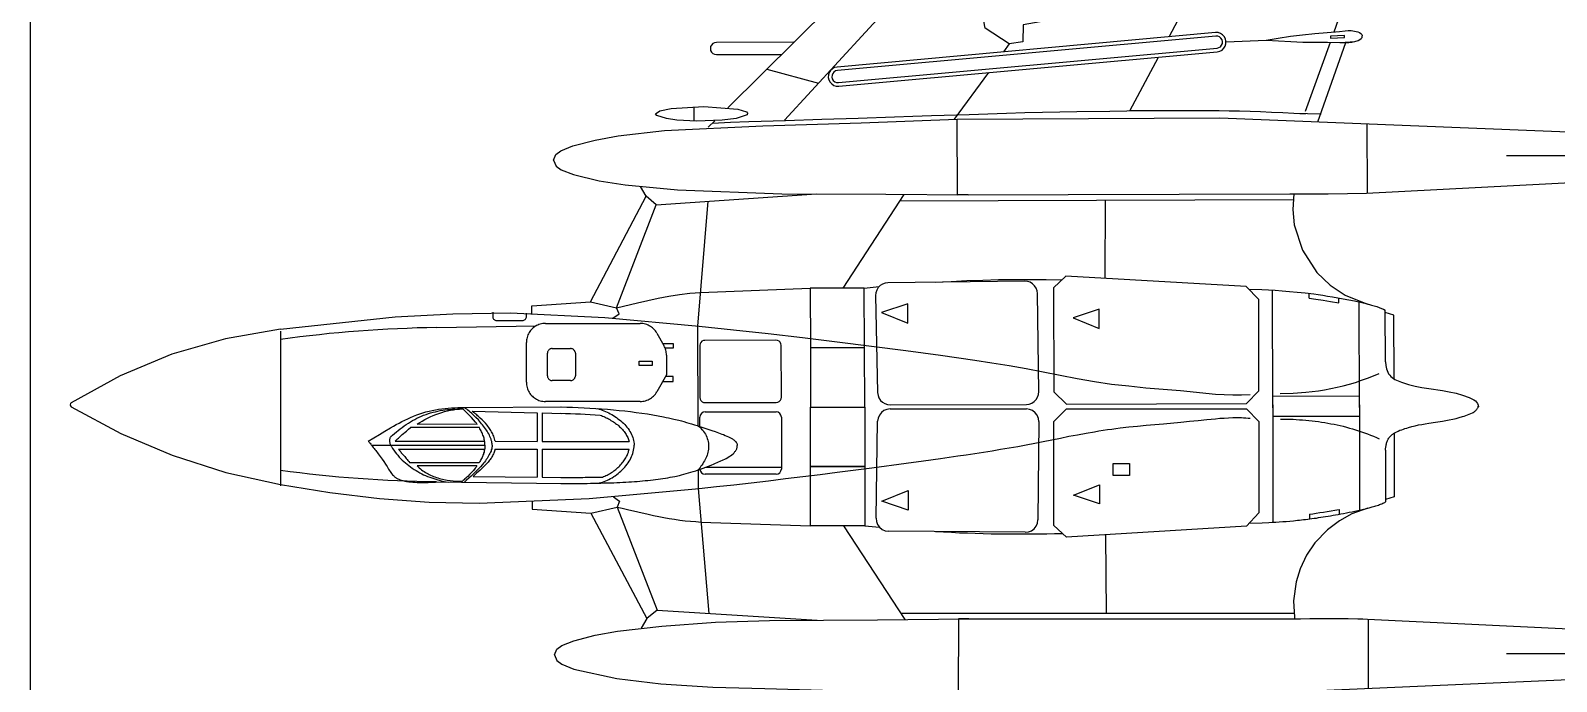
# Model space of a CAD drawing. Header units: inches. Extents: x 17 to 413, y 34 to 164.
# Drawn here: x 16.8 to 41.85, y 56.99 to 67.68 of the extents above; entities that cross this region are included whole.
import ezdxf

# ---------------------------------------------------------------- set-up
doc = ezdxf.new("R2010")
doc.units = ezdxf.units.IN
doc.header["$MEASUREMENT"] = 0
doc.layers.add('Layer 1', color=7, linetype='Continuous')

msp = doc.modelspace()

# ---------------------------------------------------------------- linework, layer by layer
at = {"layer": 'Layer 1', "color": 7}
for points in [[(16.7984, 84.84401), (60.76138, 84.84401), (60.76138, 45.03969), (16.7984, 45.03969), (16.7984, 84.84401), (16.7984, 84.84401)], [(29.17519, 66.20204), (38.04292, 75.84205)], [(28.24687, 66.40761), (33.27797, 71.39964)], [(35.49166, 67.57393), (37.29833, 70.98811)], [(38.19872, 67.65183), (39.21792, 70.56222)], [(32.44487, 68.09759), (33.34938, 68.12139), (33.45974, 68.03916), (33.37535, 67.81845), (33.09188, 67.76868), (33.08972, 67.4917), (32.86683, 67.45925), (32.46867, 67.71458), (32.4254, 67.94179), (32.44487, 68.09759), (32.44487, 68.09759)], [(36.25336, 67.64318), (30.03859, 67.07624)], [(36.28149, 67.32725), (36.3226, 67.33591), (36.35939, 67.35538), (36.38969, 67.38351), (36.41132, 67.41813), (36.42431, 67.45925), (36.42431, 67.50036), (36.41565, 67.53931), (36.39618, 67.5761), (36.36805, 67.60639), (36.33342, 67.62803), (36.29447, 67.64101), (36.25336, 67.64318)], [(37.08647, 67.51984), (37.28338, 67.55229), (37.48246, 67.58042), (37.68154, 67.60423), (37.88279, 67.62586), (38.0862, 67.64318), (38.28528, 67.66049), (38.38265, 67.67131), (38.43026, 67.67563), (38.48003, 67.67347), (38.53196, 67.66697), (38.58822, 67.65183), (38.61635, 67.64101), (38.64016, 67.62803), (38.6553, 67.60855), (38.65963, 67.59773), (38.66179, 67.58691)], [(38.48003, 67.67347), (38.53196, 67.66697), (38.58822, 67.65183), (38.61635, 67.64101), (38.64016, 67.62803), (38.6553, 67.60855), (38.65963, 67.59773), (38.66179, 67.58691)], [(28.05861, 67.47872), (28.02615, 67.4744), (28.00019, 67.46141), (27.97638, 67.43761), (27.9634, 67.41164), (27.95907, 67.37919), (27.9634, 67.34889), (27.97855, 67.32076), (28.00019, 67.29912), (28.02832, 67.28614), (28.05861, 67.28181)], [(29.33099, 67.48521), (28.05861, 67.47872)], [(36.25985, 67.58475), (30.04509, 67.01998)], [(32.86683, 67.45925), (32.76946, 67.32509)], [(36.27716, 67.38568), (36.30746, 67.39433), (36.33342, 67.40948), (36.3529, 67.43328), (36.36588, 67.46357), (36.36805, 67.49387), (36.35939, 67.52416), (36.34208, 67.55013), (36.31828, 67.57177), (36.29015, 67.58259), (36.25985, 67.58475)], [(36.42647, 67.4917), (37.08647, 67.51984)], [(37.08647, 67.51984), (37.28555, 67.50469), (37.48679, 67.49387), (37.68803, 67.48521), (37.88928, 67.48305), (38.09269, 67.48305), (38.29393, 67.48089), (38.38914, 67.47872), (38.43891, 67.47872), (38.48868, 67.48305), (38.54062, 67.49603), (38.59472, 67.51334), (38.62068, 67.52849), (38.64232, 67.54364), (38.65747, 67.56311), (38.6618, 67.57393), (38.6618, 67.58691)], [(37.73134, 66.35361), (38.14029, 67.48305)], [(37.93472, 66.17824), (38.38914, 67.47872)], [(38.14029, 67.55229), (38.36967, 67.56095), (38.36751, 67.59341), (38.13813, 67.58475), (38.1403, 67.55229), (38.14029, 67.55229)], [(38.3826, 67.48305), (38.54062, 67.49603), (38.59472, 67.51334), (38.62068, 67.52849), (38.64232, 67.54364), (38.65747, 67.56311), (38.6618, 67.57393), (38.6618, 67.58691)], [(28.05861, 67.28181), (29.12975, 67.28398)], [(30.0624, 66.82091), (36.27716, 67.38568)], [(30.06672, 66.76248), (36.28149, 67.32725)], [(34.84681, 66.35784), (35.31422, 67.2407)], [(28.88523, 67.04162), (29.73565, 66.81225)], [(30.03859, 67.07624), (29.99964, 67.06759), (29.96286, 67.04811), (29.93256, 67.01998), (29.90876, 66.98536), (29.89794, 66.94641), (29.89577, 66.9053), (29.90443, 66.86635), (29.9239, 66.82956), (29.95203, 66.79927), (29.98666, 66.77547), (30.02561, 66.76465), (30.06672, 66.76248)], [(30.04509, 67.01998), (30.01479, 67.01133), (29.98666, 66.99402), (29.96718, 66.97021), (29.95637, 66.94208), (29.9542, 66.91179), (29.96069, 66.8815), (29.978, 66.85337), (30.0018, 66.83389), (30.0321, 66.82307), (30.06239, 66.82091)], [(32.52277, 66.98536), (31.96448, 66.21935)], [(27.05888, 66.30591), (27.13217, 66.35611), (27.31685, 66.39411), (27.85071, 66.42677), (28.40912, 66.38338), (28.55092, 66.33895), (28.57133, 66.3186), (28.56541, 66.2939), (28.38044, 66.23131), (28.15197, 66.20261), (27.73427, 66.18954), (27.40765, 66.20652), (27.23963, 66.22884), (27.07836, 66.27777), (27.05888, 66.30591), (27.05888, 66.30591)], [(27.69075, 66.19122), (27.69075, 66.42492)], [(25.38618, 65.54639), (25.42365, 65.64133), (25.5043, 65.70263), (25.70149, 65.77978), (26.07018, 65.87811), (26.44579, 65.94567), (27.20451, 66.03497), (28.81948, 66.11204), (30.43597, 66.16149), (32.00992, 66.21935)], [(27.92445, 66.08736), (28.03264, 66.19555)], [(27.99369, 66.1566), (28.29015, 66.16959), (28.59093, 66.18041), (29.19467, 66.19988), (29.79191, 66.21935), (30.38482, 66.23667), (30.98206, 66.2583), (31.28501, 66.26696), (31.59228, 66.27778), (32.209, 66.29942), (32.51628, 66.31024), (32.82139, 66.32106), (33.12001, 66.32971), (33.41214, 66.3362), (33.69777, 66.34269), (33.97476, 66.34702), (34.52006, 66.35351), (34.79488, 66.35568), (35.08052, 66.36001), (35.37265, 66.36217), (35.67559, 66.36434), (35.82923, 66.36434), (35.9872, 66.36434), (36.14949, 66.36217), (36.31178, 66.36217), (36.47841, 66.35785), (36.64719, 66.35569), (36.8203, 66.34919), (36.99342, 66.34487), (37.17302, 66.33621), (37.35479, 66.32756), (37.53872, 66.3189), (37.72699, 66.30592)], [(32.00992, 66.21935), (36.32477, 66.24316)], [(32.01858, 64.9773), (32.00992, 66.21935)], [(34.83803, 66.36001), (35.37265, 66.36217), (35.67559, 66.36434), (35.82923, 66.36434), (35.9872, 66.36434), (36.14949, 66.36217), (36.31178, 66.36217), (36.47841, 66.35785), (36.64719, 66.35569), (36.8203, 66.34919), (36.99342, 66.34487), (37.17302, 66.33621), (37.35479, 66.32756), (37.53872, 66.3189), (37.98463, 66.30592)], [(36.32477, 66.24316), (47.75241, 65.78225)], [(38.74619, 65.00759), (38.74186, 66.14578)], [(25.38618, 65.54639), (25.42644, 65.45042), (25.50983, 65.3904), (25.71076, 65.3127), (26.13158, 65.21019), (26.55931, 65.14209), (27.42219, 65.05771), (29.13112, 64.99516), (30.84172, 64.98811), (32.18953, 64.97945), (32.01858, 64.97728)], [(38.73321, 65.00759), (47.75241, 65.47499)], [(44.89604, 65.6178), (41.03128, 65.6178)], [(25.99207, 63.22241), (26.90308, 64.95782)], [(26.90308, 64.95782), (26.81003, 65.11362)], [(27.07187, 64.81501), (26.90308, 64.95782)], [(27.07187, 64.81501), (29.70102, 64.99245)], [(30.13813, 63.44528), (31.14003, 64.98595)], [(31.07078, 64.88209), (37.52574, 64.90373)], [(32.01858, 64.9773), (37.47381, 64.99677)], [(34.44216, 63.60757), (34.44649, 64.89291)], [(37.47381, 64.99677), (38.10351, 64.99677), (38.41944, 64.99894), (38.73321, 65.00759)], [(37.53656, 64.99677), (37.52224, 64.73987), (37.5459, 64.4836), (37.68092, 64.06742), (37.91494, 63.70479), (38.13195, 63.497), (38.38168, 63.33003), (38.74619, 63.18562)], [(26.42053, 63.12503), (27.07187, 64.81501)], [(27.7535, 62.82426), (27.92228, 64.87343)], [(33.80597, 61.54109), (36.76188, 61.55191), (36.96529, 61.75747), (36.96096, 63.25703), (36.75539, 63.47558), (33.79732, 63.64436), (33.59391, 63.45178), (33.6004, 61.74449), (33.80597, 61.54109), (33.80597, 61.54109)], [(27.79894, 63.37388), (29.59715, 63.44312)], [(29.60148, 62.46722), (30.49085, 62.47155), (30.48653, 63.44528), (29.59716, 63.44312), (29.60148, 62.46722), (29.60148, 62.46722)], [(30.48652, 63.44528), (30.72888, 63.47125)], [(30.87387, 63.534), (30.82842, 63.52968), (30.78514, 63.51236), (30.74619, 63.48856), (30.71374, 63.45394), (30.68993, 63.41499), (30.67695, 63.37171), (30.67262, 63.32411)], [(33.12217, 63.56213), (30.87387, 63.534)], [(31.64855, 63.54482), (31.91038, 63.5578), (32.17005, 63.57079), (32.43188, 63.57944), (32.69155, 63.58593), (32.95339, 63.59026), (33.21306, 63.59026), (33.47273, 63.5881), (33.73456, 63.58377)], [(33.32991, 63.35873), (33.32342, 63.40417), (33.30827, 63.44745), (33.2823, 63.4864), (33.24984, 63.51886), (33.21089, 63.54266), (33.16762, 63.5578), (33.12217, 63.56213)], [(36.79867, 63.43014), (37.01289, 63.42148), (37.12109, 63.41715), (37.23361, 63.41066), (37.3483, 63.40417), (37.46732, 63.39335), (37.59066, 63.38253), (37.72482, 63.36739), (37.86548, 63.35008), (37.93905, 63.33926), (38.01479, 63.32844), (38.09269, 63.31545), (38.17492, 63.30247), (38.25931, 63.28732), (38.34803, 63.27001), (38.43891, 63.2527), (38.53413, 63.23539), (38.72455, 63.19211), (38.81543, 63.16831), (38.89983, 63.14234), (38.93878, 63.12936), (38.97556, 63.11421), (39.00802, 63.09907), (39.03832, 63.08392)], [(37.1925, 61.48266), (37.18601, 63.41283)], [(25.02697, 63.15316), (25.99207, 63.22241)], [(25.02697, 63.03199), (25.02697, 63.15316)], [(25.99207, 63.22241), (26.42053, 63.12503)], [(26.42053, 63.12503), (26.76243, 63.20293), (26.93337, 63.24405), (27.10432, 63.28083), (27.27744, 63.31329), (27.45055, 63.33926), (27.62366, 63.36089), (27.79894, 63.37388)], [(30.67262, 63.32411), (30.70508, 61.73151)], [(30.77, 63.04497), (31.20062, 62.87186), (31.19845, 63.18778), (30.76999, 63.04497), (30.77, 63.04497)], [(33.35155, 61.74665), (33.32991, 63.35873)], [(37.78974, 63.28083), (37.78974, 63.36089)], [(37.78974, 63.28083), (37.9001, 63.26568), (38.01911, 63.24837), (38.14246, 63.2289), (38.27446, 63.2051)], [(38.27446, 63.2051), (38.27446, 63.28516)], [(38.61852, 61.48915), (38.61203, 63.21808)], [(20.90254, 62.77449), (22.78555, 62.97427), (23.73124, 63.02573), (24.67785, 63.04274), (26.22758, 62.96381), (27.77297, 62.82209)], [(24.38645, 63.05146), (24.38645, 62.98005), (24.38645, 62.96923), (24.39077, 62.95842), (24.3951, 62.9476), (24.40159, 62.93894), (24.40808, 62.93029), (24.41674, 62.92379), (24.42756, 62.91947), (24.43838, 62.9173), (24.4492, 62.9173), (24.87765, 62.9173), (24.88847, 62.9173), (24.89713, 62.91947), (24.90795, 62.92379), (24.9166, 62.93029), (24.92526, 62.93894), (24.93175, 62.9476), (24.93608, 62.95842), (24.93824, 62.96923), (24.93824, 62.98005), (24.93824, 63.03631)], [(26.35994, 62.95409), (26.46164, 63.02333)], [(26.46164, 63.02333), (26.42053, 63.12503)], [(33.91417, 62.95842), (34.34479, 62.78531), (34.34479, 63.10123), (33.91417, 62.95842), (33.91417, 62.95842)], [(39.04265, 62.23569), (39.03832, 63.08392)], [(39.04265, 62.23569), (39.03832, 63.08392)], [(39.18114, 63.00169), (39.03832, 63.04713)], [(39.18546, 61.95655), (39.18114, 63.00169)], [(20.90254, 62.77449), (19.99871, 62.6162), (19.11859, 62.35961), (18.27191, 62.00806), (17.46841, 61.56489)], [(23.46462, 62.80045), (23.30449, 62.79613), (23.14436, 62.7918), (22.98206, 62.78531), (22.82194, 62.77882), (22.66181, 62.77233), (22.50168, 62.76151), (22.34155, 62.75069), (22.18142, 62.73987), (22.02129, 62.72688), (21.86116, 62.7139), (21.70103, 62.69875), (21.5409, 62.68144), (21.38077, 62.66413), (21.22064, 62.64466), (21.06267, 62.62518), (20.90254, 62.60354)], [(20.90254, 62.73987), (20.90254, 60.20281)], [(23.46462, 62.80045), (25.09837, 62.82642)], [(25.25201, 62.86537), (25.23037, 62.86537), (25.20873, 62.8632), (25.1871, 62.85888), (25.16762, 62.85455), (25.14598, 62.84806), (25.12651, 62.8394), (25.10703, 62.83075), (25.08972, 62.81993), (25.07024, 62.80911), (25.05293, 62.79612), (25.03778, 62.78098), (25.02264, 62.76583), (25.00749, 62.75068), (24.99451, 62.73337), (24.98369, 62.71606), (24.97287, 62.69659), (24.96421, 62.67711), (24.95556, 62.65764), (24.94906, 62.636), (24.94474, 62.61652), (24.94041, 62.59489), (24.93824, 62.57325), (24.93824, 62.55161)], [(25.25201, 62.86537), (26.80787, 62.86537)], [(27.08052, 62.70741), (27.0697, 62.72688), (27.05672, 62.74419), (27.04157, 62.7615), (27.02642, 62.77665), (27.01128, 62.7918), (26.99396, 62.80478), (26.97449, 62.81776), (26.95501, 62.82858), (26.93554, 62.8394), (26.91606, 62.84806), (26.89442, 62.85455), (26.87279, 62.85888), (26.85115, 62.8632), (26.82951, 62.86537), (26.80787, 62.86537)], [(27.08052, 62.70741), (27.19737, 62.50184)], [(27.75999, 61.18405), (27.7535, 62.82426)], [(27.77297, 62.82209), (28.33992, 62.76367), (28.90687, 62.70092), (29.47165, 62.63384), (30.03859, 62.56459), (31.17032, 62.41961), (31.7351, 62.34604), (32.29989, 62.26382), (32.58119, 62.22054), (32.8625, 62.1751), (33.14381, 62.12533), (33.42296, 62.07123), (33.98341, 61.96304), (34.26472, 61.91327), (34.54603, 61.87216), (34.82734, 61.8397), (35.11081, 61.81157), (35.67992, 61.76396), (36.25119, 61.7077), (36.39401, 61.69905), (36.53467, 61.69256), (36.67749, 61.69256), (36.8203, 61.70121)], [(24.93824, 61.90029), (24.93824, 62.55161)], [(25.36237, 62.4564), (25.35155, 62.45423), (25.3429, 62.45207), (25.33208, 62.44991), (25.32342, 62.44558), (25.31477, 62.43909), (25.30611, 62.4326), (25.29962, 62.42394), (25.29529, 62.41529), (25.2888, 62.40663), (25.28664, 62.39797), (25.28447, 62.38716), (25.28447, 62.37634)], [(25.36237, 62.4564), (25.66316, 62.4564)], [(25.74322, 62.37634), (25.74322, 62.38716), (25.74105, 62.39797), (25.73673, 62.40663), (25.7324, 62.41529), (25.72591, 62.42394), (25.71942, 62.4326), (25.71293, 62.43909), (25.70427, 62.44558), (25.69345, 62.44991), (25.68479, 62.45207), (25.67398, 62.45423), (25.66316, 62.4564)], [(27.17573, 62.53863), (27.34668, 62.53863), (27.34668, 62.45856), (27.21685, 62.45856)], [(27.23849, 62.34604), (27.23849, 62.36768), (27.23632, 62.38716), (27.23199, 62.40663), (27.22767, 62.42611), (27.22117, 62.44558), (27.21468, 62.46506), (27.20603, 62.48453), (27.19737, 62.50184)], [(27.78812, 61.80508), (27.78812, 61.65144), (27.79245, 61.62548), (27.80327, 61.60167), (27.82274, 61.5822), (27.84655, 61.56922), (27.87251, 61.56706), (29.04103, 61.56922), (29.067, 61.57354), (29.0908, 61.58653), (29.11027, 61.606), (29.12109, 61.6298), (29.12542, 61.65577), (29.12326, 62.50833), (29.11893, 62.5343), (29.10595, 62.5581), (29.08647, 62.57757), (29.06267, 62.58839), (29.0367, 62.59272), (27.87035, 62.58839), (27.84439, 62.58407), (27.82058, 62.57325), (27.80327, 62.55594), (27.79029, 62.5343), (27.78596, 62.5105)], [(27.78596, 62.5105), (27.78812, 61.80508)], [(29.60365, 61.49348), (30.49518, 61.49781), (30.49085, 62.47155), (29.60148, 62.46722), (29.60364, 61.49348), (29.60365, 61.49348)], [(25.28447, 62.00848), (25.28447, 62.37634)], [(25.74322, 62.37634), (25.74322, 62.00848)], [(26.79272, 62.24867), (27.00478, 62.24867), (27.00478, 62.17726), (26.79272, 62.17726), (26.79272, 62.24867), (26.79272, 62.24867)], [(27.23849, 62.34604), (27.23849, 62.02363)], [(39.04265, 62.23569), (39.04697, 62.17726), (39.05779, 62.11884), (39.06861, 62.09287), (39.07943, 62.0669), (39.09458, 62.04094), (39.11189, 62.0193), (39.13137, 61.99766), (39.15084, 61.98035), (39.19845, 61.94789), (39.25038, 61.92193), (39.30664, 61.90029), (39.41917, 61.86567), (39.52953, 61.83754), (39.63989, 61.81373), (39.75241, 61.79642), (39.97746, 61.76396), (40.08998, 61.74449), (40.20034, 61.72069), (40.30854, 61.68823), (40.41673, 61.64928), (40.47083, 61.62548), (40.49463, 61.61249), (40.51844, 61.59518), (40.53791, 61.57354), (40.55522, 61.54974), (40.56604, 61.52378), (40.57037, 61.49564)], [(24.93824, 61.90029), (24.93824, 61.87865), (24.94041, 61.85701), (24.94474, 61.83537), (24.94907, 61.8159), (24.95556, 61.79426), (24.96421, 61.77478), (24.97287, 61.75531), (24.98369, 61.73583), (24.99451, 61.71852), (25.00749, 61.70121), (25.02264, 61.68606), (25.03779, 61.67092), (25.05293, 61.65577), (25.07024, 61.64279), (25.08972, 61.63197), (25.10703, 61.62115), (25.12651, 61.61249), (25.14598, 61.60384), (25.16762, 61.59735), (25.1871, 61.59302), (25.20873, 61.58869), (25.23037, 61.58653), (25.25201, 61.58653)], [(25.28447, 62.00848), (25.28447, 61.99766), (25.28664, 61.98684), (25.2888, 61.97819), (25.29529, 61.96737), (25.29962, 61.95871), (25.30611, 61.95222), (25.31477, 61.94573), (25.32342, 61.93924), (25.33208, 61.93491), (25.3429, 61.93058), (25.35155, 61.92842), (25.36237, 61.92842)], [(25.66316, 61.92842), (25.36237, 61.92842)], [(25.66316, 61.92842), (25.67398, 61.92842), (25.6848, 61.93058), (25.69345, 61.93491), (25.70427, 61.93924), (25.71293, 61.94573), (25.71942, 61.95222), (25.72591, 61.95871), (25.7324, 61.96737), (25.73673, 61.97819), (25.74106, 61.98684), (25.74322, 61.99766), (25.74322, 62.00848)], [(27.23849, 62.02363), (27.08052, 61.74449)], [(27.17573, 61.91327), (27.34668, 61.91327), (27.34668, 61.99333), (27.22118, 61.99333)], [(37.31584, 61.71852), (37.52574, 61.72285), (37.73348, 61.738), (37.94121, 61.7618), (38.04292, 61.77911), (38.14678, 61.79642), (38.24849, 61.81806), (38.35019, 61.84186), (38.44973, 61.86999), (38.54927, 61.89812), (38.64881, 61.93274), (38.74619, 61.96737), (38.84357, 62.00632), (38.93878, 62.04526)], [(26.80787, 61.58653), (26.82951, 61.58653), (26.85115, 61.58869), (26.87279, 61.59301), (26.89442, 61.59734), (26.91606, 61.606), (26.93554, 61.61249), (26.95501, 61.62331), (26.97449, 61.63413), (26.99396, 61.64711), (27.01128, 61.66009), (27.02642, 61.67524), (27.04157, 61.69039), (27.05672, 61.7077), (27.0697, 61.72501), (27.08052, 61.74448)], [(30.70508, 61.73151), (30.71157, 61.68606), (30.72672, 61.64279), (30.75052, 61.60384), (30.78514, 61.57354), (30.82193, 61.54974), (30.86521, 61.53459), (30.91065, 61.53027)], [(33.14814, 61.53676), (33.19358, 61.54325), (33.23686, 61.5584), (33.27581, 61.58436), (33.30827, 61.61682), (33.33207, 61.65577), (33.34722, 61.69905), (33.35155, 61.74665)], [(37.1925, 61.67092), (38.61852, 61.67741)], [(17.46841, 61.56489), (17.45543, 61.54974), (17.44893, 61.53243), (17.45543, 61.51296), (17.46841, 61.49997)], [(17.46841, 61.49997), (18.27844, 61.06131), (19.12575, 60.70136), (20.00292, 60.42155), (20.90254, 60.22329)], [(22.34155, 60.9352), (22.43459, 60.9893), (22.52548, 61.0434), (22.61636, 61.09749), (22.70725, 61.15159), (22.75485, 61.17972), (22.8003, 61.20569), (22.8479, 61.22949), (22.89551, 61.25546), (22.94312, 61.27926), (22.99072, 61.30306), (23.03833, 61.3247), (23.0881, 61.34417), (23.13787, 61.36581), (23.18764, 61.38312), (23.23741, 61.40043), (23.28934, 61.41558), (23.34128, 61.42857), (23.39321, 61.43938), (23.44514, 61.4502), (23.49708, 61.45886), (23.54901, 61.46535), (23.60311, 61.47184), (23.65504, 61.47617), (23.70914, 61.4805), (23.76324, 61.48266), (23.81517, 61.48483), (23.86927, 61.48483), (23.92337, 61.48483)], [(22.71158, 61.00445), (22.74187, 61.03258), (22.77433, 61.05854), (22.80462, 61.08451), (22.83492, 61.11048), (22.86738, 61.13644), (22.89984, 61.16025), (22.9323, 61.18405), (22.96692, 61.20785), (23.00154, 61.22949), (23.034, 61.25113), (23.07079, 61.2706), (23.10541, 61.29008), (23.14219, 61.30955), (23.17898, 61.32686), (23.21577, 61.34417), (23.25255, 61.35932), (23.2915, 61.37231), (23.33046, 61.38529), (23.36724, 61.39827), (23.40619, 61.40909), (23.44731, 61.41775), (23.48626, 61.4264), (23.52521, 61.43506), (23.56632, 61.44155), (23.60744, 61.44588), (23.64639, 61.45237), (23.6875, 61.45453), (23.72862, 61.45886), (23.76757, 61.46102), (23.80868, 61.46319), (23.8498, 61.46319), (23.89091, 61.46319)], [(23.14652, 61.21218), (23.18764, 61.23815), (23.22875, 61.26411), (23.27203, 61.29008), (23.31531, 61.31172), (23.36075, 61.33336), (23.40619, 61.35499), (23.4538, 61.37231), (23.5014, 61.38962), (23.54901, 61.40693), (23.59662, 61.41991), (23.64422, 61.43073), (23.69399, 61.44155), (23.7416, 61.4502), (23.79137, 61.4567), (23.84114, 61.46102), (23.86494, 61.46319), (23.89091, 61.46319)], [(24.1311, 61.21002), (24.11812, 61.22949), (24.10297, 61.2468), (24.07268, 61.28575), (24.04022, 61.32037), (24.00776, 61.35499), (23.97314, 61.38962), (23.93852, 61.42207), (23.90606, 61.45453), (23.87143, 61.48483)], [(23.92337, 61.48483), (25.51601, 61.49564)], [(24.37563, 60.86813), (24.37563, 60.8876), (24.3713, 60.90708), (24.36914, 60.92655), (24.36265, 60.94819), (24.35832, 60.96766), (24.34966, 60.9893), (24.34101, 61.00878), (24.33235, 61.03041), (24.32153, 61.05205), (24.30855, 61.07369), (24.29557, 61.09533), (24.28258, 61.11481), (24.26744, 61.13644), (24.25229, 61.15808), (24.23714, 61.17972), (24.21983, 61.1992), (24.20468, 61.22083), (24.18521, 61.24247), (24.15058, 61.28142), (24.11163, 61.32037), (24.07485, 61.35716), (24.05537, 61.37663), (24.0359, 61.39394), (24.01642, 61.41125), (23.99695, 61.4264), (23.97747, 61.44155), (23.96016, 61.4567), (23.94068, 61.47184), (23.92337, 61.48483)], [(24.04888, 61.42424), (25.11569, 61.40043)], [(24.4254, 60.93304), (24.42107, 60.95252), (24.41674, 60.97415), (24.41025, 60.99363), (24.40376, 61.0131), (24.3951, 61.03258), (24.38645, 61.05205), (24.37779, 61.07153), (24.36697, 61.08884), (24.35615, 61.10831), (24.34533, 61.12562), (24.33235, 61.14294), (24.32153, 61.16025), (24.30855, 61.17756), (24.29556, 61.19487), (24.26743, 61.22733), (24.2393, 61.25762), (24.21117, 61.28575), (24.18088, 61.31388), (24.15275, 61.33985), (24.1376, 61.35067), (24.12462, 61.36365), (24.11163, 61.37447), (24.09865, 61.38529), (24.08566, 61.39611), (24.07268, 61.40476), (24.06186, 61.41558), (24.04888, 61.42424)], [(25.11569, 61.40043), (25.11569, 60.93088)], [(25.19575, 61.39827), (25.19575, 60.93088)], [(25.19575, 61.39827), (25.51385, 61.38962)], [(26.80787, 61.58653), (25.25201, 61.58653)], [(25.50303, 61.39178), (25.58309, 61.38961), (25.66316, 61.38745), (25.74322, 61.38312), (25.82545, 61.38095), (25.90552, 61.37663), (25.98774, 61.3723), (26.06781, 61.36581), (26.15004, 61.36148)], [(25.50519, 61.49564), (25.6004, 61.49348), (25.69562, 61.49132), (25.79083, 61.48699), (25.88604, 61.48266), (25.98125, 61.47617), (26.07863, 61.47185), (26.17384, 61.46535), (26.26905, 61.4567), (26.36643, 61.45021), (26.46164, 61.43939), (26.55469, 61.43073), (26.6499, 61.41991), (26.74295, 61.40693), (26.83383, 61.39395), (26.92472, 61.38096), (27.0156, 61.36582), (27.10216, 61.35067), (27.18872, 61.33336), (27.232, 61.3247), (27.27311, 61.31605), (27.3575, 61.29657), (27.43973, 61.2771), (27.48301, 61.26628), (27.52412, 61.25546), (27.56524, 61.24248), (27.60852, 61.23166), (27.65179, 61.21867), (27.69724, 61.20353), (27.74052, 61.19054), (27.78812, 61.1754), (27.83356, 61.16025), (27.88333, 61.14294), (27.9331, 61.12779), (27.98504, 61.10832), (28.03697, 61.09101), (28.0651, 61.08019), (28.09323, 61.07153), (28.14733, 61.04989), (28.17546, 61.04124), (28.20359, 61.02825), (28.22956, 61.01743), (28.25553, 61.00662), (28.27933, 60.99363), (28.30313, 60.98281), (28.32261, 60.96983), (28.33343, 60.96334), (28.34208, 60.95685), (28.35074, 60.94819), (28.3594, 60.9417), (28.36805, 60.93521), (28.37454, 60.92872), (28.38103, 60.92006), (28.38536, 60.91357), (28.38969, 60.90491), (28.39402, 60.89842), (28.39834, 60.88977), (28.40051, 60.88111), (28.40051, 60.87246), (28.40051, 60.8638)], [(26.10676, 61.46968), (26.13273, 61.46102), (26.15869, 61.45237), (26.18466, 61.44371), (26.21063, 61.43289), (26.23876, 61.42207), (26.26472, 61.41125), (26.29069, 61.39827), (26.31666, 61.38312), (26.34263, 61.37014), (26.36859, 61.35499), (26.3924, 61.33768), (26.41836, 61.32037), (26.44217, 61.30306), (26.46597, 61.28575), (26.48761, 61.26628), (26.51141, 61.2468), (26.53089, 61.22733), (26.55253, 61.20569), (26.572, 61.18405), (26.58931, 61.16241), (26.60879, 61.14077), (26.62393, 61.11697), (26.63908, 61.09317), (26.65207, 61.06936), (26.66505, 61.04556), (26.67587, 61.02176), (26.68669, 60.99579), (26.69318, 60.96983), (26.69967, 60.94602), (26.704, 60.92006), (26.70833, 60.89193), (26.70833, 60.86596)], [(27.87251, 61.41558), (27.84006, 61.40909), (27.81409, 61.38962), (27.79461, 61.36149), (27.78812, 61.32903)], [(27.87251, 61.41558), (29.04103, 61.41558)], [(29.12542, 61.32903), (29.11893, 61.36149), (29.10162, 61.38962), (29.07349, 61.40909), (29.04103, 61.41558)], [(29.60365, 61.49348), (30.49518, 61.49348), (30.49518, 60.51974), (29.60365, 60.51974), (29.60365, 61.49348), (29.60365, 61.49348)], [(30.91065, 61.46319), (30.85872, 61.45453), (30.80895, 61.43506), (30.76783, 61.4026), (30.73537, 61.36149), (30.71374, 61.31388), (30.70508, 61.25978)], [(30.91065, 61.53027), (33.14814, 61.53676)], [(30.91065, 61.46319), (33.14814, 61.46319)], [(33.35371, 61.25546), (33.34722, 61.30739), (33.32558, 61.35932), (33.29312, 61.40043), (33.24984, 61.43506), (33.20007, 61.45453), (33.14814, 61.46319)], [(33.80597, 61.46319), (36.76188, 61.46319), (36.96529, 61.25762), (36.96529, 59.7559), (36.76188, 59.53735), (33.80597, 59.35775), (33.6004, 59.55033), (33.6004, 61.25762), (33.80597, 61.46319), (33.80597, 61.46319)], [(37.1925, 61.53243), (37.1925, 59.60227)], [(38.61852, 61.53243), (38.61852, 59.80134)], [(39.04481, 60.7859), (39.04481, 60.80105), (39.04481, 60.81619), (39.04698, 60.82918), (39.04914, 60.84432), (39.05131, 60.85947), (39.05348, 60.87462), (39.0578, 60.8876), (39.05997, 60.90275), (39.06646, 60.91573), (39.07079, 60.92871), (39.07511, 60.94386), (39.08161, 60.95684), (39.0881, 60.96766), (39.09675, 60.98065), (39.10541, 60.99147), (39.11406, 61.00228), (39.12272, 61.0131), (39.13138, 61.02392), (39.1422, 61.03258), (39.15302, 61.04123), (39.16384, 61.04989), (39.17682, 61.05854), (39.18764, 61.0672), (39.20062, 61.07369), (39.22659, 61.08884), (39.25256, 61.09966), (39.28069, 61.11264), (39.30882, 61.1213), (39.33695, 61.13212), (39.36292, 61.14077), (39.39105, 61.14943), (39.41918, 61.15808), (39.47544, 61.17323), (39.52954, 61.18621), (39.5858, 61.1992), (39.64206, 61.21002), (39.69616, 61.21867), (39.75242, 61.22733), (39.86494, 61.24464), (39.97747, 61.26195), (40.03373, 61.2706), (40.08999, 61.28142), (40.14625, 61.29224), (40.20035, 61.30522), (40.25445, 61.32037), (40.30855, 61.33768), (40.33668, 61.34634), (40.36264, 61.35716), (40.39077, 61.36581), (40.41674, 61.37663), (40.44487, 61.38745), (40.47084, 61.40043), (40.48382, 61.40693), (40.49681, 61.41558), (40.50763, 61.42424), (40.51845, 61.43289), (40.52927, 61.44155), (40.53792, 61.45237), (40.54658, 61.46319), (40.55523, 61.47617), (40.56172, 61.48915), (40.56605, 61.5043), (40.56822, 61.51728), (40.57038, 61.52378), (40.57038, 61.53243)], [(22.78299, 60.9352), (22.79597, 60.94602), (22.81112, 60.95901), (22.8241, 60.97199), (22.83925, 60.98497), (22.87171, 61.0131), (22.902, 61.04123), (22.96908, 61.09966), (23.00154, 61.12995), (23.034, 61.15808)], [(24.16789, 61.15592), (23.034, 61.15808)], [(24.1311, 61.21002), (23.14652, 61.21218)], [(24.25878, 60.86813), (24.25661, 60.8876), (24.25661, 60.90708), (24.25445, 60.92439), (24.25228, 60.94386), (24.24795, 60.96117), (24.24363, 60.98065), (24.2393, 60.99796), (24.23281, 61.01743), (24.22632, 61.03474), (24.21983, 61.05205), (24.21333, 61.06936), (24.20468, 61.08668), (24.19602, 61.10399), (24.18737, 61.1213), (24.17655, 61.13861), (24.16789, 61.15592)], [(26.15004, 61.36149), (26.16951, 61.35283), (26.18899, 61.34634), (26.21063, 61.33768), (26.2301, 61.32903), (26.24958, 61.31821), (26.26905, 61.30955), (26.28853, 61.29873), (26.308, 61.28791), (26.32748, 61.27493), (26.34695, 61.26411), (26.36643, 61.25113), (26.38374, 61.23815), (26.40322, 61.22516), (26.42053, 61.21218), (26.43784, 61.1992), (26.45515, 61.18405), (26.4703, 61.1689), (26.48544, 61.15592), (26.50059, 61.14077), (26.51574, 61.12562), (26.52872, 61.10831), (26.54171, 61.09317), (26.55469, 61.07802), (26.56551, 61.06071), (26.57633, 61.04556), (26.58498, 61.02825), (26.59364, 61.01094), (26.6023, 60.99579), (26.60879, 60.97848), (26.61528, 60.96117), (26.62177, 60.94602), (26.62394, 60.92871)], [(27.75999, 61.18405), (27.77947, 61.16674), (27.79894, 61.15159), (27.81625, 61.13212), (27.83356, 61.11264), (27.84871, 61.09317), (27.86386, 61.07153), (27.87684, 61.04773), (27.88983, 61.02609), (27.90065, 61.00012), (27.9093, 60.97632), (27.91579, 60.95252), (27.92228, 60.92655), (27.92661, 60.90058), (27.93094, 60.87678), (27.93094, 60.85081), (27.93094, 60.82485), (27.92877, 60.80105), (27.92444, 60.77508), (27.92012, 60.75128), (27.91363, 60.72531), (27.90497, 60.70151), (27.89631, 60.67771), (27.8855, 60.6539), (27.87468, 60.63226), (27.86169, 60.60846), (27.84871, 60.58682), (27.83573, 60.56302), (27.82058, 60.54138), (27.80543, 60.52191), (27.79028, 60.50027), (27.77514, 60.48079), (27.75999, 60.46132)], [(27.7773, 60.15838), (28.06077, 60.18867), (28.34425, 60.21897), (28.62772, 60.25142), (28.91119, 60.28388), (29.1925, 60.3185), (29.47598, 60.35313), (29.75945, 60.38775), (30.04292, 60.42453), (30.6077, 60.4981), (31.17249, 60.57168), (31.45596, 60.61063), (31.73727, 60.64958), (32.02074, 60.69069), (32.16139, 60.71016), (32.30205, 60.7318), (32.4427, 60.75344), (32.58336, 60.77724), (32.72401, 60.80105), (32.86467, 60.82485), (33.00532, 60.84865), (33.14598, 60.87462), (33.28447, 60.90275), (33.42512, 60.92871), (33.70643, 60.98497), (33.84492, 61.0131), (33.98558, 61.03907), (34.12623, 61.06504), (34.26688, 61.08884), (34.33613, 61.10182), (34.40537, 61.11264), (34.47678, 61.12346), (34.54819, 61.13212), (34.61744, 61.14294), (34.68885, 61.15159), (34.8295, 61.16674), (34.97016, 61.18189), (35.11298, 61.19487), (35.39645, 61.22083), (35.68209, 61.2468), (35.82274, 61.25978), (35.96556, 61.27493), (36.10838, 61.29008), (36.17979, 61.29657), (36.25119, 61.30306), (36.3226, 61.30955), (36.39401, 61.31388), (36.46542, 61.31821), (36.53683, 61.32037), (36.60824, 61.32037), (36.67749, 61.32037), (36.71427, 61.31821), (36.7489, 61.31604), (36.78568, 61.31387), (36.8203, 61.31171)], [(27.78812, 61.17539), (27.78812, 61.32903)], [(29.12542, 61.32903), (29.12542, 60.47647)], [(30.67911, 59.66718), (30.70508, 61.25978)], [(33.35371, 61.25546), (33.3364, 59.64122)], [(37.1925, 61.34201), (38.61852, 61.34201)], [(37.31801, 61.29657), (37.36994, 61.29657), (37.42187, 61.29657), (37.47381, 61.2944), (37.52574, 61.29224), (37.57768, 61.29008), (37.62961, 61.28575), (37.68154, 61.28359), (37.73348, 61.27926), (37.78541, 61.27277), (37.83734, 61.26844), (37.88928, 61.26195), (37.94121, 61.25546), (37.99315, 61.24681), (38.04508, 61.24031), (38.09702, 61.23166), (38.14678, 61.22084), (38.19872, 61.21218), (38.25065, 61.20136), (38.30042, 61.18838), (38.35019, 61.17756), (38.40213, 61.16458), (38.4519, 61.14943), (38.50167, 61.13645), (38.55144, 61.1213), (38.60121, 61.10399), (38.65098, 61.08884), (38.69858, 61.07153), (38.74835, 61.05206), (38.79596, 61.03475), (38.84573, 61.01527), (38.89334, 60.9958), (38.94094, 60.97416)], [(22.34155, 60.9352), (22.34371, 60.9352), (22.34587, 60.93304), (22.34587, 60.93088), (22.34804, 60.92871), (22.35237, 60.92222), (22.35886, 60.91573), (22.36535, 60.90707), (22.37401, 60.89842), (22.38266, 60.88543), (22.39348, 60.87461), (22.4043, 60.86163), (22.41512, 60.84648), (22.42594, 60.83134), (22.43892, 60.81403), (22.45191, 60.79888), (22.46705, 60.7794), (22.48004, 60.76209), (22.49518, 60.74262), (22.50817, 60.72314), (22.53846, 60.6842), (22.56876, 60.64092), (22.59689, 60.5998), (22.62502, 60.55869), (22.638, 60.53705), (22.65099, 60.51541), (22.66397, 60.49594), (22.67695, 60.47646), (22.68777, 60.45699), (22.70076, 60.43751), (22.71374, 60.41804), (22.72672, 60.40073), (22.73971, 60.38342), (22.75485, 60.36827), (22.77217, 60.35312), (22.78082, 60.34447), (22.78948, 60.33798), (22.8003, 60.33149), (22.80895, 60.32499), (22.81977, 60.3185), (22.83059, 60.31418), (22.84358, 60.30768), (22.85656, 60.30336), (22.86954, 60.29687), (22.88253, 60.29254), (22.89767, 60.28821), (22.91066, 60.28605), (22.9258, 60.28172), (22.94312, 60.2774), (22.97341, 60.27307), (23.00803, 60.26658), (23.04266, 60.26442), (23.07728, 60.26009), (23.1119, 60.25793), (23.14652, 60.25576), (23.18331, 60.25576), (23.21577, 60.25576), (23.25039, 60.25576), (23.28285, 60.25576), (23.31314, 60.25576), (23.32613, 60.25576), (23.34128, 60.25793), (23.35426, 60.25793), (23.36724, 60.25793), (23.38023, 60.25793), (23.39105, 60.26009), (23.40187, 60.26009), (23.41269, 60.26009), (23.42134, 60.26009), (23.43, 60.26226), (23.43865, 60.26226), (23.44514, 60.26226), (23.44947, 60.26226), (23.45596, 60.26442), (23.46029, 60.26442), (23.46246, 60.26442), (23.46462, 60.26442)], [(22.72456, 61.01527), (22.7159, 61.00878), (22.70941, 61.00012), (22.70292, 60.99147), (22.69859, 60.98065), (22.69643, 60.96983), (22.69426, 60.95901), (22.69209, 60.94602), (22.69209, 60.9352), (22.69426, 60.92222), (22.69643, 60.90924), (22.69859, 60.89626), (22.70292, 60.88544), (22.70725, 60.87462), (22.71157, 60.8638), (22.71807, 60.85298), (22.72456, 60.84432)], [(22.78299, 60.9352), (24.25228, 60.93304)], [(24.4254, 60.93304), (25.11569, 60.93087)], [(25.19575, 60.93088), (26.62393, 60.92871)], [(39.18763, 61.06504), (39.18763, 60.01989)], [(22.39781, 60.87029), (24.25878, 60.86812)], [(22.72456, 60.84432), (22.74187, 60.81403), (22.76135, 60.78373), (22.78299, 60.7556), (22.80462, 60.72747), (22.82626, 60.70151), (22.85007, 60.67338), (22.87387, 60.64958), (22.89984, 60.62361), (22.9258, 60.59981), (22.95393, 60.576), (22.9799, 60.55437), (23.00803, 60.53273), (23.03833, 60.51109), (23.06646, 60.48945), (23.09675, 60.46997), (23.12705, 60.45266), (23.15951, 60.43319), (23.1898, 60.41588), (23.22226, 60.39857), (23.25255, 60.38342), (23.28501, 60.36827), (23.31747, 60.35529), (23.35209, 60.34231), (23.38455, 60.32932), (23.41918, 60.3185), (23.45163, 60.30768), (23.48626, 60.29687), (23.52088, 60.28821), (23.5555, 60.27956), (23.59013, 60.27306), (23.62475, 60.26657), (23.65937, 60.26224)], [(22.84141, 60.80321), (24.25228, 60.80321)], [(22.84141, 60.80321), (22.85656, 60.78157), (22.87603, 60.75777), (22.88469, 60.74479), (22.89551, 60.7318), (22.90633, 60.72098), (22.91715, 60.708), (22.93013, 60.69285), (22.94095, 60.67987), (22.95393, 60.66472), (22.96692, 60.64958), (22.98206, 60.63443), (22.99505, 60.61712), (23.0102, 60.59981), (23.02534, 60.58033)], [(24.37563, 60.86813), (24.37563, 60.84865), (24.37346, 60.82918), (24.36913, 60.8097), (24.36264, 60.79023), (24.35831, 60.77075), (24.34966, 60.75128), (24.341, 60.7318), (24.33018, 60.71233), (24.31936, 60.69069), (24.30854, 60.67121), (24.29556, 60.65174), (24.28041, 60.63226), (24.26527, 60.61063), (24.25012, 60.59115), (24.23497, 60.57168), (24.21766, 60.5522), (24.18304, 60.51325), (24.14625, 60.4743), (24.10946, 60.43535), (24.07051, 60.39857), (24.03156, 60.36178), (23.99478, 60.32716), (23.95799, 60.29254), (23.94068, 60.27523), (23.92337, 60.25792)], [(24.42323, 60.80321), (24.41891, 60.78806), (24.41458, 60.77075), (24.41025, 60.7556), (24.40376, 60.73829), (24.39727, 60.72315), (24.39078, 60.708), (24.38212, 60.69285), (24.37347, 60.67771), (24.36481, 60.66256), (24.35399, 60.64958), (24.34317, 60.63443), (24.33235, 60.61928), (24.31071, 60.59115), (24.28691, 60.56518), (24.26094, 60.53705), (24.23281, 60.51109), (24.20684, 60.48512), (24.17871, 60.45916), (24.12029, 60.40722), (24.06403, 60.35529)], [(24.25878, 60.86813), (24.25661, 60.84865), (24.25661, 60.83134), (24.25445, 60.81187), (24.25228, 60.79239), (24.24795, 60.77508), (24.24363, 60.7556), (24.23714, 60.73829), (24.23281, 60.72098), (24.22632, 60.70151), (24.21766, 60.6842), (24.21117, 60.66689), (24.20251, 60.64958), (24.19386, 60.63226), (24.1852, 60.61495), (24.17438, 60.59764), (24.16356, 60.58033)], [(24.42323, 60.80321), (25.11569, 60.80321)], [(25.11569, 60.80321), (25.11569, 60.34231)], [(25.19575, 60.80321), (26.6261, 60.80321)], [(25.19575, 60.80321), (25.19575, 60.34014)], [(25.50519, 60.23844), (25.57011, 60.23844), (25.63286, 60.23844), (25.69562, 60.23844), (25.75837, 60.2406), (25.81896, 60.2406), (25.87955, 60.2406), (25.93797, 60.2406), (25.99424, 60.24277), (26.05266, 60.24277), (26.10676, 60.24494), (26.16302, 60.24494), (26.21712, 60.2471), (26.26905, 60.24926), (26.32315, 60.24926), (26.37292, 60.25143), (26.42485, 60.25359), (26.47462, 60.25576), (26.52223, 60.25792), (26.572, 60.26008), (26.61961, 60.26441), (26.66505, 60.26657), (26.71266, 60.2709), (26.7581, 60.27306), (26.80354, 60.27739), (26.84682, 60.28172), (26.8901, 60.28604), (26.93337, 60.29037), (26.97665, 60.2947), (27.01777, 60.29902), (27.05888, 60.30335), (27.1, 60.30984), (27.14111, 60.31633), (27.18006, 60.32066), (27.22118, 60.32715), (27.26013, 60.33365), (27.29908, 60.3423), (27.37481, 60.35528), (27.45055, 60.37259), (27.48734, 60.38125), (27.52629, 60.38991), (27.56307, 60.40072), (27.60202, 60.41154), (27.63881, 60.42236), (27.67776, 60.43318), (27.71888, 60.44617), (27.75783, 60.46131), (27.79894, 60.4743), (27.84222, 60.48944), (27.8855, 60.50675), (27.92878, 60.52406), (27.97422, 60.54138), (28.02182, 60.56085), (28.04563, 60.57167), (28.06943, 60.58249), (28.0954, 60.59331), (28.1192, 60.60413), (28.17113, 60.62793), (28.1971, 60.64091), (28.2209, 60.65173), (28.24471, 60.66688), (28.26851, 60.67986), (28.29015, 60.69501), (28.31179, 60.71016), (28.33126, 60.7253), (28.33992, 60.73396), (28.34858, 60.74261), (28.35507, 60.75127), (28.36372, 60.76209), (28.37021, 60.77074), (28.37671, 60.7794), (28.38103, 60.79022), (28.38752, 60.79888), (28.39185, 60.80969), (28.39401, 60.82051), (28.39834, 60.83133), (28.40051, 60.84215), (28.40051, 60.85297), (28.40051, 60.86379)], [(26.10676, 60.24493), (26.13273, 60.24926), (26.16086, 60.25575), (26.18682, 60.26224), (26.21496, 60.27306), (26.24092, 60.28172), (26.26905, 60.29254), (26.29502, 60.30552), (26.32099, 60.32067), (26.34695, 60.33365), (26.37292, 60.35096), (26.39672, 60.36611), (26.42269, 60.38558), (26.44649, 60.40289), (26.4703, 60.42237), (26.49194, 60.44184), (26.51358, 60.46348), (26.53521, 60.48512), (26.55469, 60.50892), (26.57416, 60.53056), (26.59364, 60.55436), (26.61095, 60.57817), (26.6261, 60.60413), (26.64125, 60.62794), (26.65423, 60.6539), (26.66721, 60.67987), (26.67803, 60.70583), (26.68669, 60.7318), (26.69318, 60.75777), (26.69967, 60.7859), (26.704, 60.81186), (26.70833, 60.83999), (26.70833, 60.86596)], [(26.18899, 60.34447), (26.2063, 60.35096), (26.22577, 60.35962), (26.24525, 60.36827), (26.26472, 60.37693), (26.28204, 60.38558), (26.30151, 60.3964), (26.31882, 60.40722), (26.3383, 60.42021), (26.35561, 60.43103), (26.37292, 60.44401), (26.39023, 60.45699), (26.40754, 60.46997), (26.42485, 60.48512), (26.44, 60.50027), (26.45731, 60.51325), (26.47246, 60.53056), (26.48544, 60.54571), (26.50059, 60.56086), (26.51358, 60.57817), (26.52656, 60.59331), (26.53954, 60.61063), (26.55036, 60.62794), (26.56118, 60.64525), (26.572, 60.66256), (26.58282, 60.67987), (26.59148, 60.69718), (26.59797, 60.71666), (26.60662, 60.73397), (26.61312, 60.75128), (26.61744, 60.76859), (26.62177, 60.7859), (26.6261, 60.80321)], [(39.04481, 60.7859), (39.04481, 59.93766)], [(39.04481, 60.7859), (39.04481, 59.93766)], [(23.46462, 60.26441), (23.30449, 60.26657), (23.14219, 60.2709), (22.98206, 60.27522), (22.82194, 60.28171), (22.66181, 60.29037), (22.50168, 60.29903), (22.33938, 60.30768), (22.17925, 60.3185), (22.01912, 60.33148), (21.85899, 60.34447), (21.69886, 60.35961), (21.53873, 60.37476), (21.38077, 60.39207), (21.22064, 60.41155), (21.06051, 60.43102), (20.90254, 60.45266)], [(24.16356, 60.58033), (23.02534, 60.58033)], [(24.12678, 60.5284), (23.14652, 60.5284)], [(23.14652, 60.5284), (23.16383, 60.51109), (23.18115, 60.49378), (23.20062, 60.47863), (23.21793, 60.46348), (23.23957, 60.44834), (23.25905, 60.43319), (23.28069, 60.42021), (23.30232, 60.40939), (23.32396, 60.3964), (23.3456, 60.38558), (23.36724, 60.37476), (23.39105, 60.36395), (23.41485, 60.35529), (23.43865, 60.34663), (23.46245, 60.33798), (23.48626, 60.33149), (23.51222, 60.32283), (23.53603, 60.31634), (23.56199, 60.30985), (23.5858, 60.30552), (23.61176, 60.3012), (23.63773, 60.2947), (23.6875, 60.28821), (23.73944, 60.28172), (23.78921, 60.27739), (23.83898, 60.27523), (23.88875, 60.27523)], [(24.12678, 60.5284), (24.11379, 60.50892), (24.09865, 60.49161), (24.06835, 60.45483), (24.03806, 60.42021), (24.0056, 60.38775), (23.9753, 60.35529), (23.96015, 60.34231), (23.94501, 60.32716), (23.92986, 60.31418), (23.91688, 60.29903), (23.90173, 60.28821), (23.88875, 60.27523)], [(27.75999, 60.46132), (27.75999, 60.15621)], [(27.78812, 60.46997), (27.79678, 60.43968), (27.81625, 60.41371), (27.84222, 60.39857), (27.87251, 60.39208)], [(29.04103, 60.39208), (27.87251, 60.39208)], [(27.8855, 60.50676), (29.12542, 60.50676)], [(29.04103, 60.39208), (29.07349, 60.39857), (29.10162, 60.41588), (29.11893, 60.44401), (29.12542, 60.47647)], [(29.60365, 60.51974), (30.49518, 60.51974), (30.49518, 59.54384), (29.60365, 59.54384), (29.60365, 60.51974), (29.60365, 60.51974)], [(34.57416, 60.56951), (34.84032, 60.56951), (34.84032, 60.37044), (34.57416, 60.37044), (34.57416, 60.56951), (34.57416, 60.56951)], [(20.90254, 60.22329), (21.71092, 60.0906), (22.52497, 59.99405), (23.34255, 59.93499), (24.16151, 59.91473), (25.9723, 59.99148), (27.7773, 60.15838)], [(23.46462, 60.26441), (25.51385, 60.23844)], [(24.06402, 60.35529), (25.11569, 60.34231)], [(25.19575, 60.34014), (25.51601, 60.33582)], [(25.50519, 60.33582), (25.55063, 60.33582), (25.59824, 60.33582), (25.64368, 60.33798), (25.68912, 60.33798), (25.7324, 60.33798), (25.77784, 60.33798), (25.82112, 60.33798), (25.8644, 60.33798), (25.90552, 60.34015), (25.94879, 60.34015), (25.98991, 60.34015), (26.03102, 60.34015), (26.06997, 60.34231), (26.11109, 60.34231), (26.18899, 60.34448)], [(27.75999, 60.15621), (27.9331, 58.10704)], [(33.92066, 60.04586), (34.34911, 60.21897), (34.34911, 59.90304), (33.92066, 60.04586), (33.92066, 60.04586)], [(25.03346, 59.93766), (25.03346, 59.81865)], [(26.36643, 60.02206), (26.46813, 59.95065)], [(26.46813, 59.95065), (26.42702, 59.85111)], [(30.77432, 59.94848), (31.20494, 60.12159), (31.20494, 59.80351), (30.77432, 59.94848), (30.77432, 59.94848)], [(36.80516, 59.58496), (37.01938, 59.59361), (37.12974, 59.59794), (37.18384, 59.60226), (37.2401, 59.60443), (37.29637, 59.60876), (37.35479, 59.61308), (37.41322, 59.61741), (37.47381, 59.62174), (37.5344, 59.62823), (37.59931, 59.63472), (37.63177, 59.63689), (37.66423, 59.64122), (37.69669, 59.64554), (37.73131, 59.64987), (37.76594, 59.6542), (37.80056, 59.65852), (37.83518, 59.66285), (37.87197, 59.66718), (37.90875, 59.6715), (37.94554, 59.67799), (37.98233, 59.68449), (38.02128, 59.68881), (38.06023, 59.6953), (38.09918, 59.7018), (38.14029, 59.71045), (38.18141, 59.71694), (38.22469, 59.72344), (38.2658, 59.73209), (38.30908, 59.74075), (38.35452, 59.74724), (38.39996, 59.75806), (38.44541, 59.76671), (38.49301, 59.77537), (38.54062, 59.78619), (38.63583, 59.80566), (38.68344, 59.81648), (38.73104, 59.82946), (38.77648, 59.84028), (38.82193, 59.85327), (38.86521, 59.86625), (38.88468, 59.87274), (38.90632, 59.87923), (38.92579, 59.88572), (38.94527, 59.89222), (38.96258, 59.90087), (38.98206, 59.90736), (38.9972, 59.91386), (39.01452, 59.92251), (39.02966, 59.929), (39.04481, 59.93766)], [(39.18763, 60.01989), (39.04481, 59.97445)], [(25.03346, 59.81865), (25.99856, 59.75157)], [(25.99856, 59.75157), (26.42702, 59.85111)], [(25.99856, 59.75157), (26.91606, 58.02048)], [(26.42702, 59.85111), (27.08485, 58.16113)], [(26.42702, 59.85111), (26.51358, 59.83164), (26.59797, 59.81216), (26.76892, 59.77321), (26.93987, 59.73426), (27.02426, 59.71479), (27.11082, 59.69748), (27.19737, 59.68016), (27.28393, 59.66502), (27.37049, 59.65204), (27.45704, 59.63905), (27.5436, 59.62823), (27.63232, 59.61958), (27.71888, 59.61309), (27.76215, 59.60876), (27.80543, 59.60659)], [(30.67911, 59.66718), (30.6856, 59.61309), (30.70508, 59.56332), (30.73754, 59.52004), (30.77865, 59.48542), (30.82842, 59.46378), (30.88252, 59.45729)], [(33.12866, 59.43781), (33.18276, 59.4443), (33.23253, 59.46378), (33.27581, 59.49624), (33.30827, 59.53951), (33.32775, 59.58928), (33.3364, 59.64122)], [(38.75052, 59.8338), (38.48853, 59.73814), (38.28545, 59.62746), (38.08974, 59.48024), (37.88363, 59.26197), (37.74853, 59.0594), (37.64139, 58.83551), (37.57681, 58.62345), (37.5344, 58.31372), (37.54696, 58.04531), (37.54954, 58.01832)], [(37.79623, 59.73643), (37.85033, 59.74292), (37.90659, 59.75157), (37.96502, 59.76023), (38.02561, 59.76888), (38.0862, 59.7797), (38.14895, 59.79052), (38.21387, 59.80134), (38.24633, 59.80783), (38.28095, 59.81216)], [(37.79623, 59.73643), (37.79623, 59.65636)], [(38.28095, 59.81216), (38.28095, 59.73426)], [(27.80543, 59.60659), (29.60365, 59.54384)], [(30.14463, 59.54384), (31.15085, 58.0075)], [(30.49518, 59.54384), (30.6142, 59.53302), (30.73537, 59.52004)], [(33.12866, 59.43781), (30.88252, 59.45729)], [(31.6572, 59.4508), (31.78704, 59.4443), (31.91687, 59.43781), (32.04887, 59.43132), (32.17871, 59.42699), (32.30854, 59.42267), (32.43838, 59.41834), (32.57037, 59.41401), (32.70021, 59.41185), (32.83004, 59.41185), (32.95988, 59.40969), (33.09188, 59.40969), (33.22171, 59.40969), (33.35155, 59.41185), (33.48138, 59.41401), (33.61122, 59.41618), (33.74105, 59.41835)], [(34.44865, 59.3967), (34.45947, 58.11137)], [(27.08485, 58.16113), (26.91606, 58.02048)], [(27.08485, 58.16113), (29.71401, 57.99452)], [(25.40132, 57.42542), (25.43884, 57.51969), (25.51927, 57.57995), (25.71573, 57.65558), (26.07067, 57.75026), (26.43239, 57.81479), (27.16313, 57.8985), (28.04601, 57.96061), (28.9305, 57.98719), (30.70079, 58.00286), (32.20251, 58.01835), (32.03156, 58.01835)], [(26.91606, 58.02048), (26.82518, 57.86469)], [(31.08376, 58.11137), (37.53872, 58.11137)], [(32.03156, 58.01832), (32.02723, 56.77626)], [(32.03156, 58.01832), (37.48679, 58.01832)], [(37.48679, 58.01832), (37.64476, 58.01832), (37.80272, 58.02048), (38.11649, 58.02265), (38.27446, 58.02265), (38.43242, 58.02048), (38.58822, 58.01832), (38.66829, 58.01615), (38.74619, 58.01399)], [(38.74619, 58.01399), (47.76755, 57.57689)], [(38.75701, 58.01183), (38.75701, 56.8758)], [(25.40132, 57.42542), (25.43794, 57.33055), (25.5189, 57.27021), (25.71554, 57.19255), (26.42305, 57.03619), (27.14365, 56.95006), (27.99728, 56.89519), (28.85235, 56.87167), (30.56274, 56.82553), (32.02724, 56.77627)], [(44.89604, 57.4449), (41.03128, 57.4449)], [(36.33992, 56.76977), (47.76755, 57.27179)]]:
    msp.add_lwpolyline(points, dxfattribs=at)

doc.saveas('drawing.dxf')
